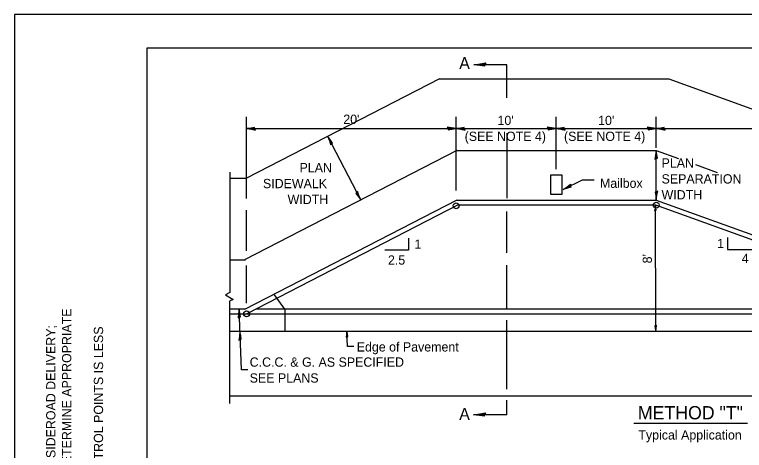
# Model space of a CAD drawing. Extents: x 0 to 2.83, y -0.07 to 1.83.
# Drawn here: x 0 to 0.918, y 1.285 to 1.833 of the extents above; entities that cross this region are included whole.
import ezdxf

# ---------------------------------------------------------------- set-up
doc = ezdxf.new("R2010")
doc.units = 0
for name, color, linetype in [('RD_Pr_Roadway_Dimensions', 7, 'Continuous'), ('RD_Pr_Roadway_Notes', 7, 'Continuous'), ('SH_General_Details', 7, 'Continuous'), ('SH_Printer_Plotting_Border', 7, 'Continuous'), ('STG_Traffic_Control', 7, 'Continuous')]:
    doc.layers.add(name, color=color, linetype=linetype)

msp = doc.modelspace()

# ---------------------------------------------------------------- linework, layer by layer
at = {"layer": 'RD_Pr_Roadway_Dimensions'}
for p, q in [((0.29204, 1.60175), (0.29204, 1.70452)), ((0.55568, 1.61195), (0.55568, 1.70452)), ((0.68155, 1.63897), (0.68155, 1.70452)), ((0.80751, 1.66583), (0.80751, 1.70452)), ((0.29204, 1.68983), (0.55568, 1.68983)), ((0.55568, 1.68983), (0.68155, 1.68983)), ((0.68155, 1.68983), (0.80751, 1.68983)), ((0.80751, 1.68983), (1.18523, 1.68983)), ((0.43555, 1.60013), (0.39431, 1.68013)), ((0.80754, 1.59996), (0.80754, 1.66251)), ((0.55655, 1.59996), (0.80754, 1.59996)), ((0.80677, 1.43489), (0.80648, 1.59396)), ((0.29204, 1.53602), (0.29204, 1.58746)), ((0.29204, 1.4703), (0.29204, 1.51745))]:
    msp.add_line(p, q, dxfattribs=at)
for points in [[(0.30236, 1.68968), (0.30202, 1.69122), (0.29765, 1.69056), (0.29204, 1.68983), (0.29803, 1.68901), (0.30329, 1.68809), (0.30236, 1.68968), (0.3019, 1.6907), (0.29581, 1.68982), (0.30247, 1.68865), (0.30149, 1.68996), (0.29869, 1.68979), (0.30138, 1.68938)], [(0.54535, 1.68998), (0.5457, 1.68844), (0.55006, 1.6891), (0.55568, 1.68983), (0.54968, 1.69066), (0.54443, 1.69158), (0.54535, 1.68998), (0.54581, 1.68896), (0.55191, 1.68984), (0.54524, 1.69101), (0.54623, 1.6897), (0.54903, 1.68988), (0.54633, 1.69028)], [(0.56601, 1.68968), (0.56566, 1.69122), (0.5613, 1.69056), (0.55568, 1.68983), (0.56168, 1.68901), (0.56693, 1.68809), (0.56601, 1.68968), (0.56555, 1.6907), (0.55945, 1.68982), (0.56612, 1.68865), (0.56513, 1.68996), (0.56233, 1.68979), (0.56503, 1.68938)], [(0.67122, 1.68998), (0.67157, 1.68844), (0.67593, 1.6891), (0.68155, 1.68983), (0.67555, 1.69066), (0.6703, 1.69158), (0.67122, 1.68998), (0.67168, 1.68896), (0.67778, 1.68984), (0.67111, 1.69101), (0.6721, 1.6897), (0.6749, 1.68988), (0.6722, 1.69028)], [(0.69188, 1.68968), (0.69153, 1.69122), (0.68717, 1.69056), (0.68155, 1.68983), (0.68755, 1.68901), (0.6928, 1.68809), (0.69188, 1.68968), (0.69142, 1.6907), (0.68532, 1.68982), (0.69199, 1.68865), (0.691, 1.68996), (0.6882, 1.68979), (0.6909, 1.68938)], [(0.79718, 1.68998), (0.79753, 1.68844), (0.80189, 1.6891), (0.80751, 1.68983), (0.80151, 1.69066), (0.79626, 1.69158), (0.79718, 1.68998), (0.79764, 1.68896), (0.80374, 1.68984), (0.79708, 1.69101), (0.79806, 1.6897), (0.80086, 1.68988), (0.79816, 1.69028)], [(0.81784, 1.68968), (0.81749, 1.69122), (0.81313, 1.69056), (0.80751, 1.68983), (0.81351, 1.68901), (0.81876, 1.68809), (0.81784, 1.68968), (0.81738, 1.6907), (0.81128, 1.68982), (0.81795, 1.68865), (0.81696, 1.68996), (0.81416, 1.68979), (0.81686, 1.68938)], [(0.39872, 1.67078), (0.39995, 1.67177), (0.39743, 1.6754), (0.39431, 1.68013), (0.39621, 1.67438), (0.39769, 1.66926), (0.39872, 1.67078), (0.39943, 1.67165), (0.39596, 1.67674), (0.39784, 1.67024), (0.39859, 1.6717), (0.3972, 1.67413), (0.39801, 1.67154)], [(0.80738, 1.65218), (0.80893, 1.65252), (0.80826, 1.65689), (0.80754, 1.66251), (0.80671, 1.65651), (0.80579, 1.65126), (0.80738, 1.65218), (0.8084, 1.65264), (0.80753, 1.65873), (0.80636, 1.65207), (0.80767, 1.65305), (0.80749, 1.65585), (0.80708, 1.65316)], [(0.43074, 1.60927), (0.42956, 1.60824), (0.43223, 1.60472), (0.43555, 1.60013), (0.43341, 1.60579), (0.4317, 1.61085), (0.43074, 1.60927), (0.43007, 1.60838), (0.43376, 1.60345), (0.4316, 1.60986), (0.43091, 1.60837), (0.43241, 1.606), (0.43148, 1.60856)], [(0.80769, 1.61029), (0.80615, 1.60995), (0.80681, 1.60558), (0.80754, 1.59996), (0.80836, 1.60596), (0.80928, 1.61121), (0.80769, 1.61029), (0.80667, 1.60983), (0.80755, 1.60374), (0.80872, 1.6104), (0.8074, 1.60941), (0.80758, 1.60662), (0.80799, 1.60931)], [(0.80639, 1.58708), (0.80742, 1.58731), (0.80697, 1.59022), (0.80648, 1.59396), (0.80594, 1.58996), (0.80533, 1.58646), (0.80639, 1.58708), (0.80707, 1.58739), (0.80648, 1.59145), (0.80571, 1.587), (0.80658, 1.58766), (0.80646, 1.58953), (0.80619, 1.58773)], [(0.80686, 1.44178), (0.80583, 1.44155), (0.80628, 1.43863), (0.80677, 1.43489), (0.80731, 1.43889), (0.80792, 1.44239), (0.80686, 1.44178), (0.80618, 1.44147), (0.80677, 1.43741), (0.80755, 1.44185), (0.80667, 1.44119), (0.8068, 1.43933), (0.80706, 1.44112)]]:
    msp.add_lwpolyline(points, dxfattribs=at)
for centre in [(0.80751, 1.59359), (0.29204, 1.45685)]:
    msp.add_circle(centre, 0.00373, dxfattribs=at)
at = {"layer": 'RD_Pr_Roadway_Notes'}
for p, q in [((0.71445, 1.62519), (0.69043, 1.61318)), ((0.72946, 1.62519), (0.71445, 1.62519)), ((0.28534, 1.38643), (0.28253, 1.46295)), ((0.41891, 1.41576), (0.41821, 1.43489)), ((0.42697, 1.41576), (0.41891, 1.41576)), ((0.2934, 1.38643), (0.28534, 1.38643)), ((0.77931, 1.31911), (0.92249, 1.31911))]:
    msp.add_line(p, q, dxfattribs=at)
for points in [[(0.6996, 1.61793), (0.69998, 1.6164), (0.69578, 1.61504), (0.69043, 1.61318), (0.69542, 1.61659), (0.69971, 1.61977), (0.6996, 1.61793), (0.69964, 1.61681), (0.6938, 1.61487), (0.69923, 1.6189), (0.69894, 1.61729), (0.69636, 1.61619), (0.69859, 1.61776)], [(0.28276, 1.45262), (0.28429, 1.45302), (0.28347, 1.45736), (0.28253, 1.46295), (0.28193, 1.45693), (0.2812, 1.45164), (0.28276, 1.45262), (0.28376, 1.45312), (0.28266, 1.45918), (0.28174, 1.45248), (0.28301, 1.45351), (0.28273, 1.4563), (0.28242, 1.45359)], [(0.28379, 1.42456), (0.28532, 1.42497), (0.2845, 1.42931), (0.28356, 1.43489), (0.28296, 1.42887), (0.28223, 1.42359), (0.28379, 1.42456), (0.28479, 1.42506), (0.28369, 1.43112), (0.28277, 1.42442), (0.28404, 1.42545), (0.28376, 1.42824), (0.28345, 1.42554)], [(0.41836, 1.42801), (0.41938, 1.42828), (0.41883, 1.43117), (0.41821, 1.43489), (0.41781, 1.43088), (0.41732, 1.42735), (0.41836, 1.42801), (0.41903, 1.42834), (0.4183, 1.43238), (0.41768, 1.42791), (0.41853, 1.4286), (0.41834, 1.43046), (0.41814, 1.42865)]]:
    msp.add_lwpolyline(points, dxfattribs=at)
at = {"layer": 'SH_General_Details'}
for p, q in [((-0.00001, 1.83333), (-0.00001, 0)), ((2.83333, 1.83333), (-0.00001, 1.83333)), ((0.61937, 1.77031), (0.57805, 1.77031)), ((0.61937, 1.72847), (0.61937, 1.77031)), ((0.53472, 1.75251), (0.29204, 1.62741)), ((0.53472, 1.75251), (0.82328, 1.75251)), ((0.82328, 1.75251), (1.18523, 1.62192)), ((0.61937, 1.68415), (0.61937, 1.60226)), ((0.55655, 1.66251), (0.28947, 1.52483)), ((0.55655, 1.66251), (0.80754, 1.66251)), ((0.80754, 1.66251), (0.83551, 1.65242)), ((0.857, 1.64466), (0.88427, 1.63482)), ((0.27095, 1.63524), (0.27095, 1.48358)), ((0.27057, 1.62741), (0.29076, 1.62741)), ((0.55655, 1.59996), (0.28947, 1.46228)), ((0.80754, 1.59996), (1.18827, 1.46259)), ((0.55801, 1.59396), (0.29222, 1.45695)), ((0.55801, 1.59396), (0.80648, 1.59396)), ((0.80648, 1.59396), (1.18623, 1.45695)), ((0.61937, 1.53364), (0.61937, 1.58542)), ((0.49589, 1.55221), (0.49589, 1.53675)), ((0.89724, 1.55302), (0.89724, 1.53756)), ((0.49589, 1.53675), (0.46608, 1.53675)), ((0.89724, 1.53756), (0.94074, 1.53756)), ((0.27057, 1.52483), (0.29076, 1.52483)), ((0.61937, 1.4633), (0.61937, 1.51807)), ((0.27095, 1.48358), (0.26559, 1.4809)), ((0.26559, 1.4809), (0.27516, 1.47477)), ((0.33998, 1.4628), (0.32695, 1.48075)), ((0.27516, 1.47477), (0.27057, 1.47286)), ((0.27057, 1.47286), (0.27057, 1.34413)), ((0.27057, 1.46295), (0.29076, 1.46295)), ((0.30386, 1.46295), (1.1696, 1.46295)), ((0.33998, 1.46295), (0.33998, 1.43489)), ((0.27057, 1.45695), (0.29222, 1.45695)), ((0.29222, 1.45695), (1.05971, 1.45695)), ((0.61937, 1.36198), (0.61937, 1.44878)), ((0.27066, 1.43489), (1.30069, 1.43489)), ((0.27057, 1.35372), (1.30069, 1.35372)), ((0.61937, 1.32991), (0.61937, 1.34811)), ((0.61937, 1.32991), (0.57767, 1.32991))]:
    msp.add_line(p, q, dxfattribs=at)
for points in [[(0.16666, 1.79167), (2.79166, 1.79167), (2.79166, 0.04167), (0.16666, 0.04167)], [(0.68866, 1.607), (0.67479, 1.607), (0.67479, 1.63186), (0.68866, 1.63186)]]:
    msp.add_lwpolyline(points, close=True, dxfattribs=at)
for points in [[(0.27057, 1.35372), (0.37057, 1.35372)], [(0.37995, 1.35372), (0.3987, 1.35372)], [(0.40807, 1.35372), (0.50807, 1.35372)], [(0.51745, 1.35372), (0.5362, 1.35372)], [(0.54557, 1.35372), (0.64557, 1.35372)], [(0.64557, 1.35372), (0.74557, 1.35372)], [(0.75495, 1.35372), (0.7737, 1.35372)], [(0.78307, 1.35372), (0.88307, 1.35372)], [(0.89245, 1.35372), (0.9112, 1.35372)]]:
    msp.add_lwpolyline(points, dxfattribs=at)
msp.add_circle((0.55568, 1.59276), 0.00373, dxfattribs=at)
at = {"layer": 'SH_Printer_Plotting_Border'}
msp.add_lwpolyline([(-0.00001, 0), (2.83333, 0), (2.83333, 1.83333), (-0.00001, 1.83333)], close=True, dxfattribs=at)
at = {"layer": 'STG_Traffic_Control'}
for points in [[(0.59182, 1.77051), (0.59136, 1.76845), (0.58553, 1.76934), (0.57805, 1.77031), (0.58604, 1.77141), (0.59305, 1.77264), (0.59182, 1.77051), (0.5912, 1.76915), (0.58308, 1.77032), (0.59196, 1.77188), (0.59065, 1.77013), (0.58692, 1.77037), (0.59051, 1.77091)], [(0.59144, 1.33011), (0.59098, 1.32805), (0.58516, 1.32894), (0.57767, 1.32991), (0.58567, 1.33101), (0.59267, 1.33224), (0.59144, 1.33011), (0.59083, 1.32875), (0.5827, 1.32992), (0.59158, 1.33148), (0.59027, 1.32973), (0.58654, 1.32997), (0.59013, 1.33051)]]:
    msp.add_lwpolyline(points, dxfattribs=at)

# ---------------------------------------------------------------- texts
at = {"layer": 'RD_Pr_Roadway_Dimensions'}
for s, height, p in [("20'", 0.011667, (0.41367, 1.69583)), ("10'", 0.011667, (0.60771, 1.69437)), ("10'", 0.011667, (0.73431, 1.69437)), ('(SEE NOTE 4)', 0.0116667, (0.5664, 1.67437)), ('(SEE NOTE 4)', 0.0116667, (0.6914, 1.67437)), ('PLAN', 0.011667, (0.35859, 1.63492)), ('PLAN', 0.011667, (0.81418, 1.64079)), ('SIDEWALK', 0.011667, (0.31255, 1.61492)), ('SEPARATION', 0.011667, (0.81418, 1.62079)), ('WIDTH', 0.011667, (0.81418, 1.60079)), ('WIDTH', 0.011667, (0.3436, 1.59492))]:
    msp.add_text(s, height=height, dxfattribs=at).set_placement(p)
msp.add_text("8'", height=0.011667, rotation=90.10475, dxfattribs=at).set_placement((0.80202, 1.5203))
at = {"layer": 'RD_Pr_Roadway_Notes'}
for s, height, p in [('Mailbox', 0.011667, (0.73665, 1.61536)), ('Edge of Pavement', 0.0116667, (0.43056, 1.40941)), ('C.C.C. & G. AS SPECIFIED', 0.0116667, (0.29585, 1.39027)), ('SEE PLANS', 0.011667, (0.29585, 1.37027)), ('METHOD "T"', 0.016667, (0.78436, 1.32407)), ('Typical Application', 0.0116667, (0.78501, 1.29864))]:
    msp.add_text(s, height=height, dxfattribs=at).set_placement(p)
for s, p in [('         POST OFFICE BOX, WALK ROUTES, ETC) PRIOR TO USE, DISCUSSIONS WITH THE LOCAL POSTMASTER/ MUNICIPALITY SHOULD BE HELD TO DETERMINE APPROPRIATE', (0.07138, 0.14069)), ('    1.  THIS DRAWING SHOULD BE USED IN URBAN AREAS (CURB & GUTTER) WHEN ALTERNATE METHODS OF MAIL DELIVERY IS NOT AN OPTION (i.e. SIDEROAD DELIVERY;', (0.05138, 0.14069)), ('    2.  CONSIDERATION SHOULD BE GIVEN TO CONTINUOUS PAVING OF TURNOUTS AT LOCATIONS WHERE THE DISTANCE BETWEEN TURNOUT CONTROL POINTS IS LESS', (0.11138, 0.14069))]:
    msp.add_text(s, height=0.01166667, rotation=90, dxfattribs=at).set_placement(p)
at = {"layer": 'SH_General_Details'}
for s, height, p in [('A', 0.015, (0.55956, 1.76482)), ('1', 0.01167, (0.50312, 1.53865)), ('1', 0.01167, (0.88414, 1.53946)), ('2.5', 0.011667, (0.46985, 1.51871)), ('4', 0.01167, (0.91506, 1.52074)), ('A', 0.015, (0.55956, 1.32332))]:
    msp.add_text(s, height=height, dxfattribs=at).set_placement(p)

doc.saveas('drawing.dxf')
